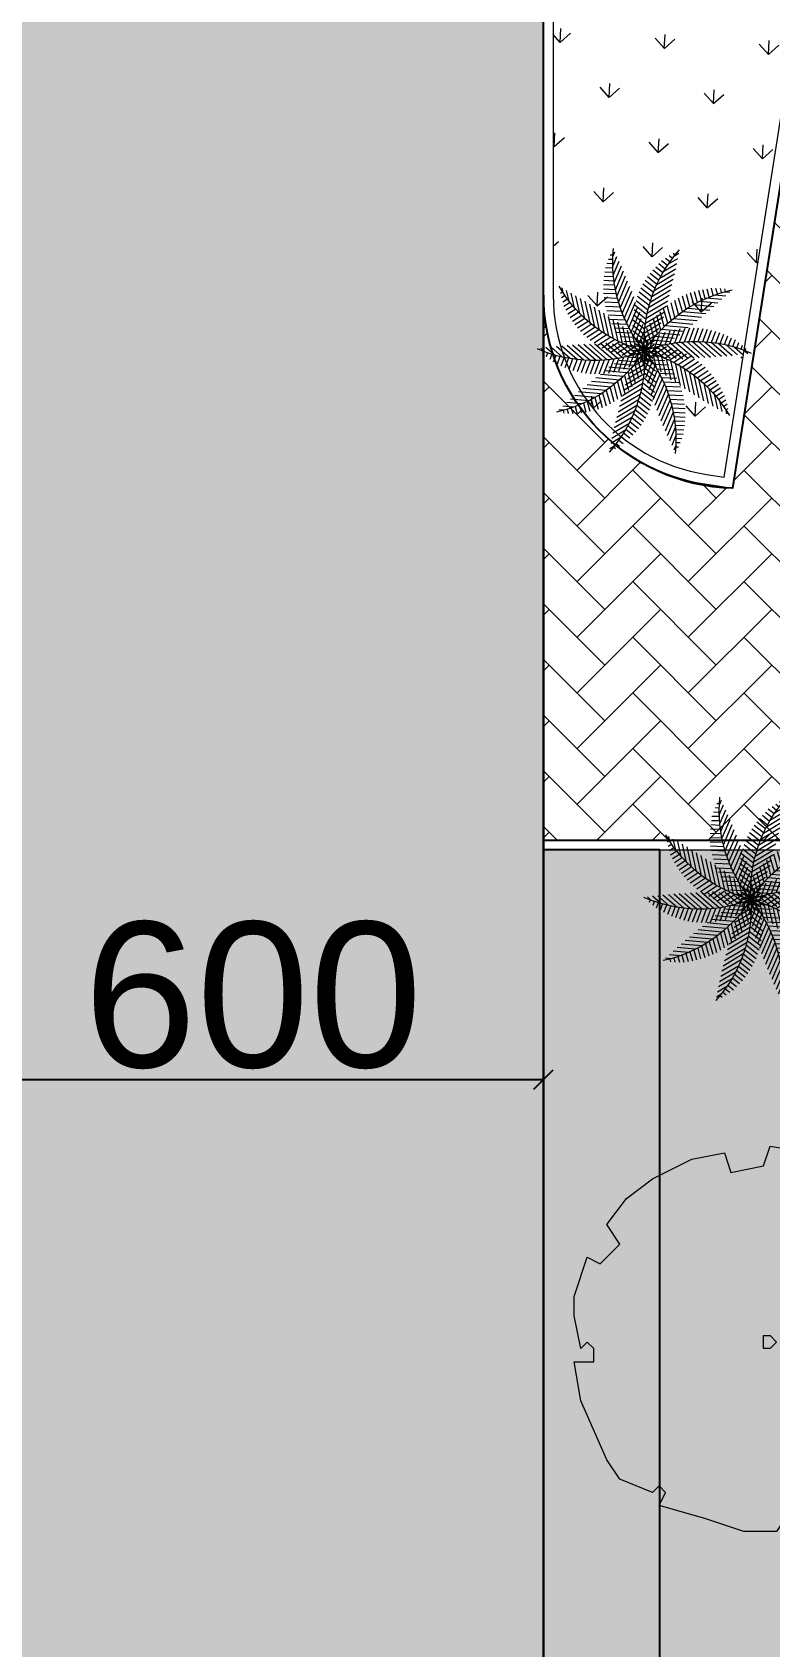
# Model space of a CAD drawing. Header units: inches. Extents: x 0 to 558, y -1 to 295.
# Drawn here: x 388.94 to 396.56, y 163.42 to 180.09 of the extents above; entities that cross this region are included whole.
import ezdxf

# ---------------------------------------------------------------- set-up
doc = ezdxf.new("R2010")
doc.units = ezdxf.units.IN
doc.header["$MEASUREMENT"] = 0
doc.layers.get('defpoints').update_dxf_attribs({"color": 1})
doc.layers.add('A-ROAD', color=4, linetype='Continuous')
doc.layers.add('LANTAI', color=57, linetype='Continuous')
for name, color, linetype, lineweight in [('ARSIR', 31, 'Continuous', 5), ('ARSIR BETON', 8, 'Continuous', 5), ('DINDING2', 146, 'Continuous', 5), ('POHON', 98, 'Continuous', 5), ('RUMPUT', 93, 'Continuous', 0), ('u', 6, 'Continuous', 20)]:
    doc.layers.add(name, color=color, linetype=linetype, lineweight=lineweight)
doc.styles.get("Standard").update_dxf_attribs({"font": 'arial.ttf'})
doc.dimstyles.new('sk-100 (SITE)', dxfattribs={"dimtxt": 1.5, "dimasz": 0.2, "dimexe": 0.2, "dimexo": 0, "dimgap": 0.1, "dimtad": 1, "dimdec": 0, "dimlfac": 100, "dimzin": 0, "dimdsep": 46, "dimtxsty": 'Standard', "dimblk": 'OBLIQUE', "dimcen": 0.09, "dimadec": 0, "dimazin": 0, "dimtfac": 1, "dimtdec": 0, "dimtofl": 0, "dimtmove": 0, "dimatfit": 3, "dimldrblk": 'OBLIQUE', "dimfxl": 1, "dimtolj": 1, "dimtzin": 0, "dimarcsym": 0})
pattern_1 = [(45, (37.0798, 226.14725), (6e-17, 0.5747364), [1.2192, -0.4064]), (135, (37.36716, 226.4346), (6e-17, 0.5747364), [1.2192, -0.4064])]
pattern_2 = [(86.66969, (37.0798, 226.14725), (-0.5066041, 0.569206), [0.142875, -0.934755]), (41.66969, (37.0798, 226.14725), (-0.5066045, 0.5692064), [0.142875, -0.619125]), (131.66969, (37.0798, 226.14725), (-0.5692064, -0.5066045), [0.142875, -0.619125])]

# ---------------------------------------------------------------- blocks, each defined once
blk = doc.blocks.new('_Oblique')
at = {"color": 0, "linetype": 'ByBlock', "lineweight": -2}
blk.add_line((-0.5, -0.5), (0.5, 0.5), dxfattribs=at)
blk = doc.blocks.new('*D187')
at = {"layer": 'defpoints', "color": 0}
for p in [(394.22, 169.281), (388.22, 167.853), (394.22, 167.853)]:
    blk.add_point(p, dxfattribs=at)
at = {"layer": 'u', "color": 0, "lineweight": -2}
for p, q in [((388.22, 167.853), (388.22, 169.481)), ((394.22, 167.853), (394.22, 169.481)), ((388.22, 169.281), (394.22, 169.281))]:
    blk.add_line(p, q, dxfattribs=at)
at = {"layer": 'u', "color": 0, "lineweight": -2, "xscale": 0.2, "yscale": 0.2, "zscale": 0.2}
for p, rotation in [((388.22, 169.281), 179.9999999566052), ((394.22, 169.281), 359.9999999566052)]:
    blk.add_blockref('_Oblique', p, dxfattribs=dict(at, rotation=rotation))
at = {"layer": 'u', "color": 0, "insert": (391.22, 170.147), "char_height": 1.5, "attachment_point": 5, "rotation": 360}
blk.add_mtext('\\A1;600', dxfattribs=at)
blk = doc.blocks.new('PHN-1')
at = {"linetype": 'Continuous'}
for points in [[(886.643, -157.758), (886.912, -158.365), (886.98, -158.77), (886.777, -158.77), (886.777, -158.905), (886.845, -158.972), (886.912, -158.905), (886.98, -159.242), (886.98, -159.444), (886.845, -159.848), (886.71, -159.781), (886.508, -159.983), (886.643, -160.185), (886.44, -160.455), (886.171, -160.657), (885.766, -160.86), (885.429, -160.927), (885.362, -160.725), (885.025, -160.792), (884.957, -160.994), (884.148, -160.86), (884.148, -160.657), (884.081, -160.59), (883.878, -160.657), (883.609, -160.455), (883.339, -160.185), (883.137, -159.781), (883.339, -159.646), (883.272, -159.444), (883.069, -159.376), (883.002, -158.702), (883.002, -158.365), (883.069, -158.096), (883.204, -158.096), (883.339, -157.961), (883.272, -157.826), (883.609, -157.421), (883.946, -157.219), (884.35, -157.084), (884.418, -157.219), (884.755, -157.219), (884.89, -157.017), (885.227, -157.017), (885.631, -157.152), (886.103, -157.287), (886.036, -157.421), (886.103, -157.489), (886.171, -157.421), (886.508, -157.556), (886.643, -157.758)], [(884.89, -158.972), (884.89, -158.972), (884.957, -158.905), (885.025, -158.905), (885.025, -158.972), (885.025, -159.039), (885.025, -159.039), (884.957, -159.039), (884.89, -158.972)]]:
    blk.add_lwpolyline(points, dxfattribs=at)
blk = doc.blocks.new('A$C08441736')
at = {"color": 82}
for p, q in [((0.029, 0.676), (-0.025, 0.737)), ((0.006, 0.747), (-0.02, 0.776)), ((0.003, 0.755), (0.022, 0.762)), ((0.014, 0.725), (0.044, 0.736)), ((0.065, 0.502), (-0.037, 0.619)), ((0.057, 0.555), (-0.033, 0.659)), ((0.046, 0.613), (-0.029, 0.698)), ((0.024, 0.694), (0.064, 0.709)), ((0.033, 0.663), (0.085, 0.683)), ((0.041, 0.632), (0.098, 0.654)), ((0.048, 0.601), (0.113, 0.625)), ((-0.267, 0.469), (-0.221, 0.539)), ((-0.244, 0.446), (-0.195, 0.52)), ((-0.222, 0.421), (-0.17, 0.5)), ((0.072, 0.362), (-0.046, 0.496)), ((0.071, 0.406), (-0.044, 0.537)), ((0.069, 0.453), (-0.04, 0.578)), ((0.055, 0.569), (0.126, 0.596)), ((0.06, 0.537), (0.138, 0.566)), ((0.065, 0.504), (0.148, 0.535)), ((0.068, 0.471), (0.157, 0.504)), ((-0.21, 0.407), (-0.373, 0.444)), ((-0.181, 0.371), (-0.351, 0.409)), ((-0.155, 0.335), (-0.329, 0.374)), ((-0.2, 0.395), (-0.145, 0.479)), ((-0.179, 0.369), (-0.122, 0.456)), ((-0.159, 0.341), (-0.1, 0.431)), ((-0.14, 0.313), (-0.079, 0.405)), ((-0.121, 0.283), (-0.059, 0.377)), ((0.062, 0.239), (-0.052, 0.37)), ((0.067, 0.278), (-0.05, 0.412)), ((0.07, 0.319), (-0.048, 0.454)), ((0.07, 0.438), (0.164, 0.473)), ((0.071, 0.335), (0.174, 0.374)), ((0.072, 0.404), (0.169, 0.44)), ((0.072, 0.37), (0.173, 0.407)), ((0.218, 0.186), (0.202, 0.363)), ((-0.131, 0.299), (-0.306, 0.339)), ((-0.11, 0.265), (-0.283, 0.304)), ((-0.09, 0.23), (-0.259, 0.269)), ((-0.198, 0.128), (-0.204, 0.243)), ((-0.103, 0.252), (-0.04, 0.348)), ((-0.085, 0.22), (-0.022, 0.316)), ((-0.069, 0.187), (-0.006, 0.283)), ((0.049, 0.165), (-0.058, 0.288)), ((0.056, 0.202), (-0.053, 0.326)), ((-0.053, 0.153), (0.009, 0.247)), ((0.061, 0.228), (0.168, 0.269)), ((0.065, 0.264), (0.172, 0.305)), ((0.069, 0.3), (0.174, 0.34)), ((0.137, 0.105), (0.122, 0.267)), ((0.164, 0.13), (0.149, 0.295)), ((0.191, 0.157), (0.175, 0.329)), ((-0.208, 0.133), (-0.367, 0.065)), ((-0.073, 0.196), (-0.235, 0.233)), ((-0.057, 0.163), (-0.216, 0.199)), ((-0.043, 0.13), (-0.183, 0.161)), ((-0.166, 0.111), (-0.171, 0.225)), ((-0.03, 0.097), (-0.157, 0.125)), ((-0.133, 0.093), (-0.138, 0.205)), ((-0.1, 0.072), (-0.105, 0.181)), ((-0.066, 0.05), (-0.071, 0.154)), ((0.041, 0.13), (-0.054, 0.238)), ((0.032, 0.096), (-0.053, 0.194)), ((0.022, 0.063), (-0.052, 0.148)), ((-0.038, 0.117), (0.022, 0.208)), ((-0.033, 0.026), (-0.038, 0.122)), ((-0.024, 0.08), (0.033, 0.167)), ((-0.012, 0.041), (0.041, 0.121)), ((0.038, 0.117), (0.14, 0.156)), ((0.055, 0.038), (0.045, 0.151)), ((0.047, 0.155), (0.152, 0.194)), ((0.055, 0.192), (0.162, 0.232)), ((0.083, 0.059), (0.071, 0.188)), ((0.11, 0.081), (0.097, 0.224)), ((0.137, 0.001), (0.21, 0.125)), ((-0.174, 0.116), (-0.327, 0.051)), ((-0.142, 0.098), (-0.291, 0.034)), ((-0.199, -0.007), (-0.271, 0.082)), ((-0.111, 0.08), (-0.243, 0.023)), ((-0.162, -0.003), (-0.232, 0.085)), ((-0.081, 0.06), (-0.201, 0.009)), ((-0.123, 0), (-0.191, 0.085)), ((-0.101, 0.001), (-0.168, -0.11)), ((-0.053, 0.041), (-0.157, -0.004)), ((-0.083, 0.002), (-0.148, 0.083)), ((-0.019, 0.064), (-0.129, 0.089)), ((-0.035, -0.024), (-0.128, 0.002)), ((-0.067, 0.002), (-0.125, -0.096)), ((-0.026, 0.021), (-0.113, -0.017)), ((-0.042, 0.002), (-0.102, 0.077)), ((-0.009, 0.032), (-0.101, 0.053)), ((0, 0), (-0.082, 0.023)), ((-0.033, 0.001), (-0.082, -0.08)), ((0, 0), (-0.072, 0.016)), ((0, 0), (-0.053, 0.066)), ((0.012, 0.031), (-0.051, 0.102)), ((0, 0), (-0.049, 0.056)), ((0, 0), (-0.007, 0.074)), ((0, 0), (-0.004, 0.085)), ((0, 0), (0.047, 0.071)), ((0, 0), (0.038, 0.064)), ((0, 0), (0.079, 0.03)), ((0, 0), (0.068, 0.029)), ((0.015, 0.04), (0.105, 0.074)), ((0.028, 0.018), (0.019, 0.113)), ((0.026, -0.021), (0.113, 0.017)), ((0.027, 0.079), (0.125, 0.115)), ((0.033, -0.001), (0.082, 0.08)), ((0.035, 0.024), (0.128, -0.002)), ((0.053, -0.041), (0.157, 0.004)), ((0.067, -0.002), (0.125, 0.096)), ((0.068, 0.048), (0.169, 0.02)), ((0.1, 0.072), (0.205, 0.043)), ((0.101, -0.001), (0.168, 0.11)), ((0.123, 0), (0.191, -0.085)), ((0.162, 0.003), (0.232, -0.085)), ((-0.209, -0.009), (-0.294, -0.151)), ((-0.183, -0.149), (-0.294, -0.119)), ((-0.157, -0.123), (-0.267, -0.093)), ((-0.173, -0.004), (-0.256, -0.144)), ((-0.129, -0.098), (-0.238, -0.068)), ((-0.137, -0.001), (-0.21, -0.125)), ((-0.1, -0.072), (-0.205, -0.043)), ((-0.068, -0.048), (-0.169, -0.02)), ((-0.038, -0.117), (-0.14, -0.156)), ((-0.137, -0.105), (-0.122, -0.267)), ((-0.027, -0.079), (-0.125, -0.115)), ((-0.11, -0.081), (-0.097, -0.224)), ((-0.015, -0.04), (-0.105, -0.074)), ((-0.083, -0.059), (-0.071, -0.188)), ((0, 0), (-0.079, -0.03)), ((0, 0), (-0.068, -0.029)), ((-0.055, -0.038), (-0.045, -0.151)), ((0, 0), (-0.047, -0.071)), ((0.012, -0.041), (-0.041, -0.121)), ((0, 0), (-0.038, -0.064)), ((0.024, -0.08), (-0.033, -0.167)), ((-0.032, -0.096), (0.053, -0.194)), ((-0.028, -0.018), (-0.019, -0.113)), ((-0.022, -0.063), (0.052, -0.148)), ((0.038, -0.117), (-0.022, -0.208)), ((-0.012, -0.031), (0.051, -0.102)), ((0, 0), (0.072, -0.016)), ((0, 0), (0.004, -0.085)), ((0, 0), (0.053, -0.066)), ((0, 0), (0.082, -0.023)), ((0, 0), (0.007, -0.074)), ((0, 0), (0.049, -0.056)), ((0.009, -0.032), (0.101, -0.053)), ((0.019, -0.064), (0.129, -0.089)), ((0.03, -0.097), (0.157, -0.125)), ((0.033, -0.026), (0.038, -0.122)), ((0.042, -0.002), (0.102, -0.077)), ((0.066, -0.05), (0.071, -0.154)), ((0.081, -0.06), (0.201, -0.009)), ((0.083, -0.002), (0.148, -0.083)), ((0.1, -0.072), (0.105, -0.181)), ((0.133, -0.093), (0.138, -0.205)), ((0.166, -0.111), (0.171, -0.225)), ((-0.208, -0.176), (-0.318, -0.145)), ((-0.244, -0.217), (-0.228, -0.396)), ((-0.218, -0.186), (-0.202, -0.363)), ((-0.191, -0.157), (-0.175, -0.329)), ((-0.061, -0.228), (-0.168, -0.269)), ((-0.164, -0.13), (-0.149, -0.295)), ((-0.055, -0.192), (-0.162, -0.232)), ((-0.047, -0.155), (-0.152, -0.194)), ((-0.062, -0.239), (0.052, -0.37)), ((-0.056, -0.202), (0.053, -0.326)), ((-0.049, -0.165), (0.058, -0.288)), ((-0.041, -0.13), (0.054, -0.238)), ((0.053, -0.153), (-0.009, -0.247)), ((0.069, -0.187), (0.006, -0.283)), ((0.085, -0.22), (0.022, -0.316)), ((0.043, -0.13), (0.183, -0.161)), ((0.057, -0.163), (0.216, -0.199)), ((0.198, -0.128), (0.204, -0.243)), ((-0.069, -0.3), (-0.174, -0.34)), ((-0.071, -0.335), (-0.174, -0.374)), ((-0.065, -0.264), (-0.172, -0.305)), ((-0.072, -0.362), (0.046, -0.496)), ((-0.07, -0.319), (0.048, -0.454)), ((-0.067, -0.278), (0.05, -0.412)), ((0.103, -0.252), (0.04, -0.348)), ((0.121, -0.283), (0.059, -0.377)), ((0.14, -0.313), (0.079, -0.405)), ((-0.072, -0.37), (-0.173, -0.407)), ((-0.072, -0.404), (-0.169, -0.44)), ((-0.07, -0.438), (-0.164, -0.473)), ((-0.068, -0.471), (-0.157, -0.504)), ((-0.071, -0.406), (0.044, -0.537)), ((-0.069, -0.453), (0.04, -0.578)), ((-0.065, -0.504), (-0.148, -0.535)), ((-0.06, -0.537), (-0.138, -0.566)), ((-0.055, -0.569), (-0.126, -0.596)), ((-0.048, -0.601), (-0.113, -0.625)), ((-0.065, -0.502), (0.037, -0.619)), ((-0.057, -0.555), (0.033, -0.659)), ((-0.041, -0.632), (-0.098, -0.654)), ((-0.033, -0.663), (-0.085, -0.683)), ((-0.024, -0.694), (-0.064, -0.709)), ((-0.046, -0.613), (0.029, -0.698)), ((-0.014, -0.725), (-0.044, -0.736)), ((-0.029, -0.676), (0.025, -0.737)), ((-0.003, -0.755), (-0.022, -0.762)), ((-0.006, -0.747), (0.02, -0.776))]:
    blk.add_line(p, q, dxfattribs=at)
at = {"color": 60}
for p, q in [((-0.435, 0.608), (-0.472, 0.616)), ((-0.441, 0.612), (-0.43, 0.629)), ((-0.415, 0.594), (-0.397, 0.621)), ((-0.389, 0.576), (-0.365, 0.611)), ((-0.373, 0.564), (-0.453, 0.582)), ((-0.323, 0.523), (-0.434, 0.548)), ((-0.28, 0.483), (-0.414, 0.513)), ((-0.363, 0.556), (-0.333, 0.602)), ((-0.338, 0.536), (-0.305, 0.587)), ((-0.314, 0.514), (-0.276, 0.572)), ((-0.29, 0.492), (-0.248, 0.556)), ((-0.243, 0.445), (-0.394, 0.479)), ((-0.717, 0.236), (-0.718, 0.256)), ((-0.685, 0.237), (-0.686, 0.269)), ((-0.653, 0.237), (-0.655, 0.28)), ((-0.621, 0.236), (-0.623, 0.292)), ((-0.589, 0.235), (-0.591, 0.295)), ((-0.556, 0.232), (-0.559, 0.301)), ((-0.524, 0.228), (-0.527, 0.304)), ((-0.492, 0.223), (-0.495, 0.306)), ((-0.459, 0.217), (-0.463, 0.306)), ((-0.427, 0.21), (-0.431, 0.305)), ((-0.394, 0.202), (-0.399, 0.302)), ((-0.362, 0.193), (-0.367, 0.297)), ((-0.329, 0.182), (-0.334, 0.29)), ((-0.297, 0.171), (-0.302, 0.281)), ((-0.264, 0.158), (-0.269, 0.271)), ((-0.709, 0.236), (-0.744, 0.221)), ((-0.634, 0.237), (-0.709, 0.205)), ((-0.569, 0.233), (-0.673, 0.188)), ((-0.511, 0.226), (-0.637, 0.172)), ((-0.458, 0.217), (-0.6, 0.156)), ((-0.409, 0.206), (-0.562, 0.14)), ((-0.364, 0.193), (-0.525, 0.125)), ((-0.322, 0.18), (-0.486, 0.109)), ((-0.282, 0.165), (-0.447, 0.094)), ((-0.244, 0.15), (-0.408, 0.079)), ((-0.438, -0.068), (-0.5, 0.01)), ((-0.406, -0.057), (-0.471, 0.025)), ((-0.374, -0.046), (-0.441, 0.038)), ((-0.34, -0.036), (-0.409, 0.05)), ((-0.306, -0.027), (-0.377, 0.061)), ((-0.272, -0.02), (-0.343, 0.07)), ((-0.236, -0.013), (-0.308, 0.077)), ((-0.614, -0.156), (-0.652, -0.109)), ((-0.586, -0.139), (-0.629, -0.086)), ((-0.546, -0.117), (-0.616, -0.235)), ((-0.558, -0.124), (-0.606, -0.064)), ((-0.529, -0.109), (-0.581, -0.044)), ((-0.498, -0.094), (-0.577, -0.226)), ((-0.499, -0.094), (-0.555, -0.024)), ((-0.452, -0.074), (-0.537, -0.217)), ((-0.469, -0.081), (-0.528, -0.007)), ((-0.408, -0.057), (-0.498, -0.207)), ((-0.366, -0.044), (-0.458, -0.197)), ((-0.325, -0.032), (-0.417, -0.187)), ((-0.285, -0.023), (-0.376, -0.175)), ((-0.247, -0.015), (-0.335, -0.163)), ((-0.712, -0.226), (-0.732, -0.259)), ((-0.719, -0.231), (-0.731, -0.215)), ((-0.693, -0.211), (-0.713, -0.186)), ((-0.668, -0.192), (-0.694, -0.159)), ((-0.652, -0.181), (-0.694, -0.251)), ((-0.641, -0.174), (-0.676, -0.13)), ((-0.597, -0.146), (-0.655, -0.243)), ((-0.275, -0.257), (-0.379, -0.228)), ((-0.254, -0.229), (-0.361, -0.2)), ((-0.232, -0.202), (-0.341, -0.172)), ((-0.348, -0.37), (-0.435, -0.346)), ((-0.332, -0.341), (-0.423, -0.316)), ((-0.314, -0.313), (-0.41, -0.286)), ((-0.295, -0.285), (-0.396, -0.257)), ((-0.322, -0.326), (-0.307, -0.492)), ((-0.297, -0.286), (-0.281, -0.46)), ((-0.27, -0.25), (-0.254, -0.429)), ((-0.405, -0.487), (-0.464, -0.471)), ((-0.392, -0.457), (-0.459, -0.439)), ((-0.379, -0.428), (-0.452, -0.408)), ((-0.364, -0.399), (-0.444, -0.377)), ((-0.397, -0.469), (-0.387, -0.582)), ((-0.373, -0.416), (-0.36, -0.552)), ((-0.348, -0.368), (-0.334, -0.522)), ((-0.417, -0.517), (-0.47, -0.503)), ((-0.427, -0.548), (-0.468, -0.536)), ((-0.437, -0.578), (-0.468, -0.57)), ((-0.446, -0.609), (-0.466, -0.604)), ((-0.444, -0.601), (-0.44, -0.64)), ((-0.421, -0.529), (-0.414, -0.611))]:
    blk.add_line(p, q, dxfattribs=at)
for p, q in [((0.421, 0.529), (0.414, 0.611)), ((0.444, 0.601), (0.44, 0.64)), ((0.446, 0.609), (0.466, 0.604)), ((0.322, 0.326), (0.307, 0.492)), ((0.348, 0.368), (0.334, 0.522)), ((0.373, 0.416), (0.36, 0.552)), ((0.397, 0.469), (0.387, 0.582)), ((0.405, 0.487), (0.464, 0.471)), ((0.417, 0.517), (0.47, 0.503)), ((0.427, 0.548), (0.468, 0.536)), ((0.437, 0.578), (0.468, 0.57)), ((0.27, 0.25), (0.254, 0.429)), ((0.297, 0.286), (0.281, 0.46)), ((0.348, 0.37), (0.435, 0.346)), ((0.364, 0.399), (0.444, 0.377)), ((0.379, 0.428), (0.452, 0.408)), ((0.392, 0.457), (0.459, 0.439)), ((0.275, 0.257), (0.379, 0.228)), ((0.295, 0.285), (0.396, 0.257)), ((0.314, 0.313), (0.41, 0.286)), ((0.332, 0.341), (0.423, 0.316)), ((0.597, 0.146), (0.655, 0.243)), ((0.652, 0.181), (0.694, 0.251)), ((0.712, 0.226), (0.732, 0.259)), ((0.157, 0.123), (0.267, 0.093)), ((0.183, 0.149), (0.294, 0.119)), ((0.208, 0.176), (0.318, 0.145)), ((0.209, 0.009), (0.294, 0.151)), ((0.232, 0.202), (0.341, 0.172)), ((0.247, 0.015), (0.335, 0.163)), ((0.254, 0.229), (0.361, 0.2)), ((0.285, 0.023), (0.376, 0.175)), ((0.325, 0.032), (0.417, 0.187)), ((0.366, 0.044), (0.458, 0.197)), ((0.408, 0.057), (0.498, 0.207)), ((0.452, 0.074), (0.537, 0.217)), ((0.498, 0.094), (0.577, 0.226)), ((0.546, 0.117), (0.616, 0.235)), ((0.558, 0.124), (0.606, 0.064)), ((0.586, 0.139), (0.629, 0.086)), ((0.614, 0.156), (0.652, 0.109)), ((0.641, 0.174), (0.676, 0.13)), ((0.668, 0.192), (0.694, 0.159)), ((0.693, 0.211), (0.713, 0.186)), ((0.719, 0.231), (0.731, 0.215)), ((0.199, 0.007), (0.271, -0.082)), ((0.236, 0.013), (0.308, -0.077)), ((0.272, 0.02), (0.343, -0.07)), ((0.306, 0.027), (0.377, -0.061)), ((0.34, 0.036), (0.409, -0.05)), ((0.374, 0.046), (0.441, -0.038)), ((0.406, 0.057), (0.471, -0.025)), ((0.438, 0.068), (0.5, -0.01)), ((0.469, 0.081), (0.528, 0.007)), ((0.499, 0.094), (0.555, 0.024)), ((0.529, 0.109), (0.581, 0.044)), ((0.142, -0.098), (0.291, -0.034)), ((0.174, -0.116), (0.327, -0.051)), ((0.208, -0.133), (0.367, -0.065)), ((0.244, -0.15), (0.408, -0.079)), ((0.282, -0.165), (0.447, -0.094)), ((0.322, -0.18), (0.486, -0.109)), ((0.09, -0.23), (0.259, -0.269)), ((0.264, -0.158), (0.269, -0.271)), ((0.297, -0.171), (0.302, -0.281)), ((0.329, -0.182), (0.334, -0.29)), ((0.362, -0.193), (0.367, -0.297)), ((0.364, -0.193), (0.525, -0.125)), ((0.394, -0.202), (0.399, -0.302)), ((0.409, -0.206), (0.562, -0.14)), ((0.427, -0.21), (0.431, -0.305)), ((0.458, -0.217), (0.6, -0.156)), ((0.459, -0.217), (0.463, -0.306)), ((0.492, -0.223), (0.495, -0.306)), ((0.511, -0.226), (0.637, -0.172)), ((0.524, -0.228), (0.527, -0.304)), ((0.556, -0.232), (0.559, -0.301)), ((0.569, -0.233), (0.673, -0.188)), ((0.589, -0.235), (0.591, -0.295)), ((0.621, -0.236), (0.623, -0.292)), ((0.634, -0.237), (0.709, -0.205)), ((0.653, -0.237), (0.655, -0.28)), ((0.685, -0.237), (0.686, -0.269)), ((0.709, -0.236), (0.744, -0.221)), ((0.717, -0.236), (0.718, -0.256)), ((0.159, -0.341), (0.1, -0.431)), ((0.11, -0.265), (0.283, -0.304)), ((0.131, -0.299), (0.306, -0.339)), ((0.155, -0.335), (0.329, -0.374)), ((0.179, -0.369), (0.122, -0.456)), ((0.2, -0.395), (0.145, -0.479)), ((0.222, -0.421), (0.17, -0.5)), ((0.181, -0.371), (0.351, -0.409)), ((0.244, -0.446), (0.195, -0.52)), ((0.21, -0.407), (0.373, -0.444)), ((0.267, -0.469), (0.221, -0.539)), ((0.243, -0.445), (0.394, -0.479)), ((0.28, -0.483), (0.414, -0.513)), ((0.29, -0.492), (0.248, -0.556)), ((0.314, -0.514), (0.276, -0.572)), ((0.338, -0.536), (0.305, -0.587)), ((0.323, -0.523), (0.434, -0.548)), ((0.363, -0.556), (0.333, -0.602)), ((0.389, -0.576), (0.365, -0.611)), ((0.373, -0.564), (0.453, -0.582)), ((0.415, -0.594), (0.397, -0.621)), ((0.441, -0.612), (0.43, -0.629)), ((0.435, -0.608), (0.472, -0.616))]:
    blk.add_line(p, q)
at = {"color": 106}
for p, q in [((0.244, 0.217), (0.228, 0.396)), ((0.173, 0.004), (0.256, 0.144)), ((0.129, 0.098), (0.238, 0.068)), ((0.111, -0.08), (0.243, -0.023)), ((0.073, -0.196), (0.235, -0.233)), ((0.231, -0.144), (0.236, -0.258))]:
    blk.add_line(p, q, dxfattribs=at)
at = {"color": 85}
blk.add_line((-0.231, 0.144), (-0.236, 0.258), dxfattribs=at)
at = {"color": 82}
for centre, start, end in [((-0.975, 0.381), 338.6598, 23.6829), ((-1.013, -0.265), 14.6598, 59.6829), ((-0.664, -0.81), 50.6598, 95.6829), ((-0.061, -1.045), 86.6598, 131.6829), ((0.565, -0.882), 122.6598, 167.6829), ((0.975, -0.381), 158.6598, 203.6829)]:
    blk.add_arc(centre, 1.047, start, end, dxfattribs=at)
for centre, start, end in [((-0.565, 0.882), 302.6598, 347.6829), ((0.061, 1.045), 266.6598, 311.6829), ((0.664, 0.81), 230.6598, 275.6829), ((1.013, 0.265), 194.6598, 239.6829)]:
    blk.add_arc(centre, 1.047, start, end)

msp = doc.modelspace()

# ---------------------------------------------------------------- hatches: boundary and pattern name
at = {"layer": 'ARSIR'}
h = msp.add_hatch(dxfattribs=at)
h.set_pattern_fill('AR-HBONE', color=256, scale=0.004, style=0)
h.set_pattern_definition(pattern_1)
edge = h.paths.add_edge_path()
edge.add_line((394.22, 177.3792), (394.22, 171.7524))
edge.add_line((394.22, 171.7524), (402.6946, 171.7524))
edge.add_line((402.6946, 171.7524), (406.7769, 172.027))
edge.add_line((406.7769, 172.027), (407.0362, 173.673))
edge.add_line((407.0362, 173.673), (398.7385, 174.98))
edge.add_line((398.7385, 174.98), (399.3064, 178.5855))
edge.add_line((399.3064, 178.5855), (396.7381, 178.9901))
edge.add_line((396.7381, 178.9901), (396.1701, 175.3845))
edge.add_arc((396.228, 177.3917), 2.008, 180.35646, 268.34813, ccw=False)
h = msp.add_hatch(dxfattribs=at)
h.set_pattern_fill('AR-HBONE', color=256, scale=0.1, style=0)
h.set_pattern_definition([(48.3303, (269.9467, 118.0756), (-0.0328619, 0.5647301), [1.2, -0.4]), (138.3303, (270.2126, 118.37438), (-0.0328619, 0.5647301), [1.2, -0.4])])
edge = h.paths.add_edge_path()
edge.add_line((395.42, 171.6524), (394.22, 171.6524))
edge.add_line((394.22, 171.6524), (394.22, 133.2715))
edge.add_arc((380.22, 133.2715), 14, 270, 360, ccw=False)
edge.add_line((380.22, 119.2715), (283.2125, 119.2715))
edge.add_line((283.2125, 119.2715), (283.2125, 118.0715))
edge.add_line((283.2125, 118.0715), (380.22, 118.0715))
edge.add_arc((380.22, 133.2715), 15.2, 270, 360)
edge.add_line((395.42, 133.2715), (395.42, 171.6524))
at = {"layer": 'ARSIR BETON'}
h = msp.add_hatch(dxfattribs=at)
h.set_pattern_fill('AR-HBONE', color=256, scale=0.004, style=0)
h.set_pattern_definition(pattern_1)
edge = h.paths.add_edge_path()
edge.add_arc((191.2828, 190.0679), 14, 90, 180)
edge.add_line((177.2828, 190.0679), (177.2828, 133.2715))
edge.add_arc((191.2827, 133.2715), 14, 179.99992, 263.11919)
edge.add_line((189.6055, 119.3724), (189.6055, 112.3227))
edge.add_line((189.6055, 112.3227), (189.7055, 112.3227))
edge.add_line((189.7055, 112.3227), (189.7055, 112.2227))
edge.add_line((189.7055, 112.2227), (201.7055, 112.2227))
edge.add_line((201.7055, 112.2227), (201.7055, 119.2715))
edge.add_line((201.7055, 119.2715), (380.22, 119.2715))
edge.add_arc((380.22, 133.2715), 14, 270, 360)
edge.add_line((394.22, 133.2715), (394.22, 186.8365))
edge.add_arc((380.07, 186.8365), 14.15, 0.00002, 89.99998)
edge.add_line((380.07, 200.9865), (288.3873, 200.9865))
edge.add_arc((288.3873, 203.9865), 3, 180, 270, ccw=False)
edge.add_line((285.3873, 203.9865), (285.3986, 204.9823))
edge.add_line((285.3986, 204.9823), (271.3873, 205.1475))
edge.add_line((271.3873, 205.1475), (271.3873, 204.9086))
edge.add_arc((270.5466, 204.9086), 0.8408, 270, 359.99999, ccw=False)
edge.add_line((270.5466, 204.0679), (191.2828, 204.0679))
edge = h.paths.add_edge_path()
edge.add_line((191.2672, 197.9562), (265.7566, 197.9585))
edge.add_arc((265.7568, 189.203), 8.7555, 41.343, 90.00169, ccw=False)
edge.add_line((272.3302, 194.9865), (332.5823, 194.9865))
edge.add_line((332.5823, 194.9865), (332.5823, 191.8715))
edge.add_line((332.5823, 191.8715), (340.1822, 191.8715))
edge.add_line((340.1822, 191.8715), (340.1822, 194.9865))
edge.add_line((340.1822, 194.9865), (380.07, 194.9865))
edge.add_arc((380.07, 186.8365), 8.15, 0, 90, ccw=False)
edge.add_line((388.22, 186.8365), (388.22, 163.1715))
edge.add_line((388.22, 163.1715), (388.22, 157.7117))
edge.add_line((388.22, 157.7117), (388.22, 133.2715))
edge.add_arc((380.22, 133.2715), 8, -90, 0, ccw=False)
edge.add_line((380.22, 125.2715), (191.2828, 125.2715))
edge.add_arc((191.185, 133.1732), 7.9023, 180.12317, 270.70845, ccw=False)
edge.add_line((183.2828, 133.1562), (183.2675, 189.9541))
edge.add_arc((191.2675, 189.9563), 8, 90.00169, 180.01541, ccw=False)
at = {"layer": 'RUMPUT'}
h = msp.add_hatch(dxfattribs=at)
h.set_pattern_fill('GRASS', color=256, scale=0.03, angle=356.66969, style=0)
h.set_pattern_definition(pattern_2)
edge = h.paths.add_edge_path()
edge.add_line((394.22, 171.6524), (402.698, 171.6524))
edge.add_line((402.698, 171.6524), (406.8633, 171.9326))
edge.add_line((406.8633, 171.9326), (407.1349, 173.6574))
edge.add_line((407.1349, 173.6574), (416.4205, 172.1948))
edge.add_line((416.4205, 172.1948), (417.0895, 176.4425))
edge.add_line((417.0895, 176.4425), (434.0908, 173.7645))
edge.add_line((434.0908, 173.7645), (442.2259, 174.3118))
edge.add_line((442.2259, 174.3118), (445.141, 192.7643))
edge.add_line((445.141, 192.7643), (418.5729, 196.9616))
edge.add_line((418.5729, 196.9616), (402.3997, 199.5091))
edge.add_line((402.3997, 199.5091), (401.9329, 196.5456))
edge.add_line((401.9329, 196.5456), (390.18, 198.3869))
edge.add_arc((380.07, 186.8365), 15.35, 48.80437, 90)
edge.add_line((380.07, 202.1865), (288.3873, 202.1865))
edge.add_arc((288.3873, 203.9865), 1.8, 180, 270, ccw=False)
edge.add_line((286.5873, 203.9865), (286.5873, 204.7646))
edge.add_line((286.5873, 204.7646), (489.7232, 202.4653))
edge.add_line((489.7232, 202.4653), (489.009, 190.7748))
edge.add_line((489.009, 190.7748), (447.5074, 192.7549))
edge.add_line((447.5074, 192.7549), (448.3956, 174.0667))
edge.add_line((448.3956, 174.0667), (421.3302, 172.0652))
edge.add_line((421.3302, 172.0652), (401.0645, 170.836))
edge.add_line((401.0645, 170.836), (400.9341, 157.9843))
edge.add_line((400.9341, 157.9843), (400.8036, 145.1327))
edge.add_line((400.8036, 145.1327), (400.9017, 135.2859))
edge.add_line((400.9017, 135.2859), (401.5003, 132.6794))
edge.add_line((401.5003, 132.6794), (401.2595, 116.478))
edge.add_line((401.2595, 116.478), (378.6535, 115.7086))
edge.add_line((378.6535, 115.7086), (368.9216, 115.7377))
edge.add_line((368.9216, 115.7377), (346.0892, 112.9076))
edge.add_line((346.0892, 112.9076), (341.1309, 112.1001))
edge.add_line((341.1309, 112.1001), (333.7244, 111.8362))
edge.add_line((333.7244, 111.8362), (331.0738, 112.2718))
edge.add_line((331.0738, 112.2718), (324.3803, 115.2754))
edge.add_line((324.3803, 115.2754), (321.6092, 115.9684))
edge.add_line((321.6092, 115.9684), (289.1333, 113.6571))
edge.add_line((289.1333, 113.6571), (289.1333, 118.0715))
edge.add_line((289.1333, 118.0715), (380.22, 118.0715))
edge.add_arc((380.22, 133.2715), 15.2, 270, 360)
edge.add_line((395.42, 133.2715), (395.42, 171.6524))
h = msp.add_hatch(dxfattribs=at)
h.set_pattern_fill('GRASS', color=256, scale=0.03, angle=356.66969, style=0)
h.set_pattern_definition(pattern_2)
edge = h.paths.add_edge_path()
edge.add_line((398.9423, 193.6267), (393.3272, 194.5098))
edge.add_line((393.3272, 194.5098), (392.4477, 193.9039))
edge.add_arc((380.0209, 186.83), 14.2991, 0.0262, 29.65045, ccw=False)
edge.add_line((394.32, 186.8366), (394.32, 177.3792))
edge.add_arc((396.1942, 177.3792), 1.8742, 180, 261.04868)
edge.add_line((395.9026, 175.5279), (396.0869, 175.4989))
edge.add_line((396.0869, 175.4989), (398.9423, 193.6267))

# ---------------------------------------------------------------- linework, layer by layer
at = {"layer": 'A-ROAD'}
msp.add_lwpolyline([(394.22, 171.7524), (394.22, 171.6524)], dxfattribs=at)
at = {"layer": 'DINDING2'}
for points in [[(394.22, 171.6524), (402.698, 171.6524), (406.8633, 171.9326), (407.1349, 173.6574), (416.4205, 172.1948), (417.0895, 176.4425), (434.0908, 173.7645), (442.2259, 174.3118), (445.141, 192.7643), (418.5729, 196.9616), (402.3997, 199.5091), (401.9329, 196.5456), (390.18, 198.3869, 0.1817111), (380.07, 202.1865)], [(380.22, 118.0715, 0.4142136), (395.42, 133.2715), (395.42, 171.6524)]]:
    msp.add_lwpolyline(points, format="xyb", dxfattribs=at)
msp.add_lwpolyline([(394.22, 171.7524), (402.6946, 171.7524), (406.7769, 172.027), (407.0517, 173.7718), (416.3372, 172.3092), (417.0063, 176.5568), (434.0953, 173.865), (442.1395, 174.4063), (445.0266, 192.6811), (418.5573, 196.8628), (402.4829, 199.3947), (402.0161, 196.4313), (390.3055, 198.2758)], dxfattribs=at)
for points in [[(399.0566, 193.7099), (393.3033, 194.6148), (392.3151, 193.934, -0.131628), (394.22, 186.8365), (394.22, 177.3792, 0.3691608), (395.887, 175.4291), (396.1701, 175.3845)], [(398.9423, 193.6267), (393.3272, 194.5098), (392.4477, 193.9039, -0.1299849), (394.32, 186.8366), (394.32, 177.3792, 0.3691608), (395.9026, 175.5279), (396.0869, 175.4989)]]:
    msp.add_lwpolyline(points, format="xyb", close=True, dxfattribs=at)
at = {"layer": 'LANTAI'}
for points in [[(191.2828, 204.0679, 0.4142136), (177.2828, 190.0679), (177.2828, 133.2715, 0.3794614), (189.6055, 119.3724), (189.6055, 112.3227), (189.7055, 112.3227), (189.7055, 112.2227), (201.7055, 112.2227), (201.7055, 119.2715), (380.22, 119.2715, 0.4142136), (394.22, 133.2715), (394.22, 186.8365, 0.4142134), (380.07, 200.9865), (288.3873, 200.9865, -0.4142136), (285.3873, 203.9865), (285.3986, 204.9823), (271.3873, 205.1475), (271.3873, 204.9086, -0.4142135), (270.5466, 204.0679), (191.2828, 204.0679)], [(394.22, 177.3792), (394.22, 171.7524), (402.6946, 171.7524), (406.7769, 172.027), (407.0362, 173.673), (398.7385, 174.98), (399.3064, 178.5855), (396.7381, 178.9901), (396.1701, 175.3845, -0.4039839), (394.22, 177.3792, -2.4215189)], [(395.42, 171.6524), (394.22, 171.6524), (394.22, 133.2715, -0.4142136), (380.22, 119.2715), (283.2125, 119.2715), (283.2125, 118.0715), (380.22, 118.0715, 0.4142136), (395.42, 133.2715), (395.42, 171.6524)]]:
    msp.add_lwpolyline(points, format="xyb", dxfattribs=at)

# ---------------------------------------------------------------- block references
at = {"layer": 'POHON', "lineweight": 0, "xscale": -1.377873410171134, "yscale": 1.377873410170821, "zscale": 1.377873410170977, "rotation": 270}
for p in [(395.2612, 176.802), (396.3621, 171.1385)]:
    msp.add_blockref('A$C08441736', p, dxfattribs=at)
at = {"layer": 'POHON', "rotation": 180.0000000000147}
msp.add_blockref('PHN-1', (1281.5166, 7.5971), dxfattribs=at)

# ---------------------------------------------------------------- dimensions: what is measured, and where the dimension line sits
at = {"layer": 'u'}
dim = msp.add_linear_dim(base=(394.22, 169.2814), p1=(388.22, 167.8532), p2=(394.22, 167.8532), angle=360, dimstyle='sk-100 (SITE)', dxfattribs=at)
dim.commit()
dim.dimension.update_dxf_attribs({"geometry": '*D187', "text_midpoint": (391.22, 170.1473)})

doc.saveas('drawing.dxf')
